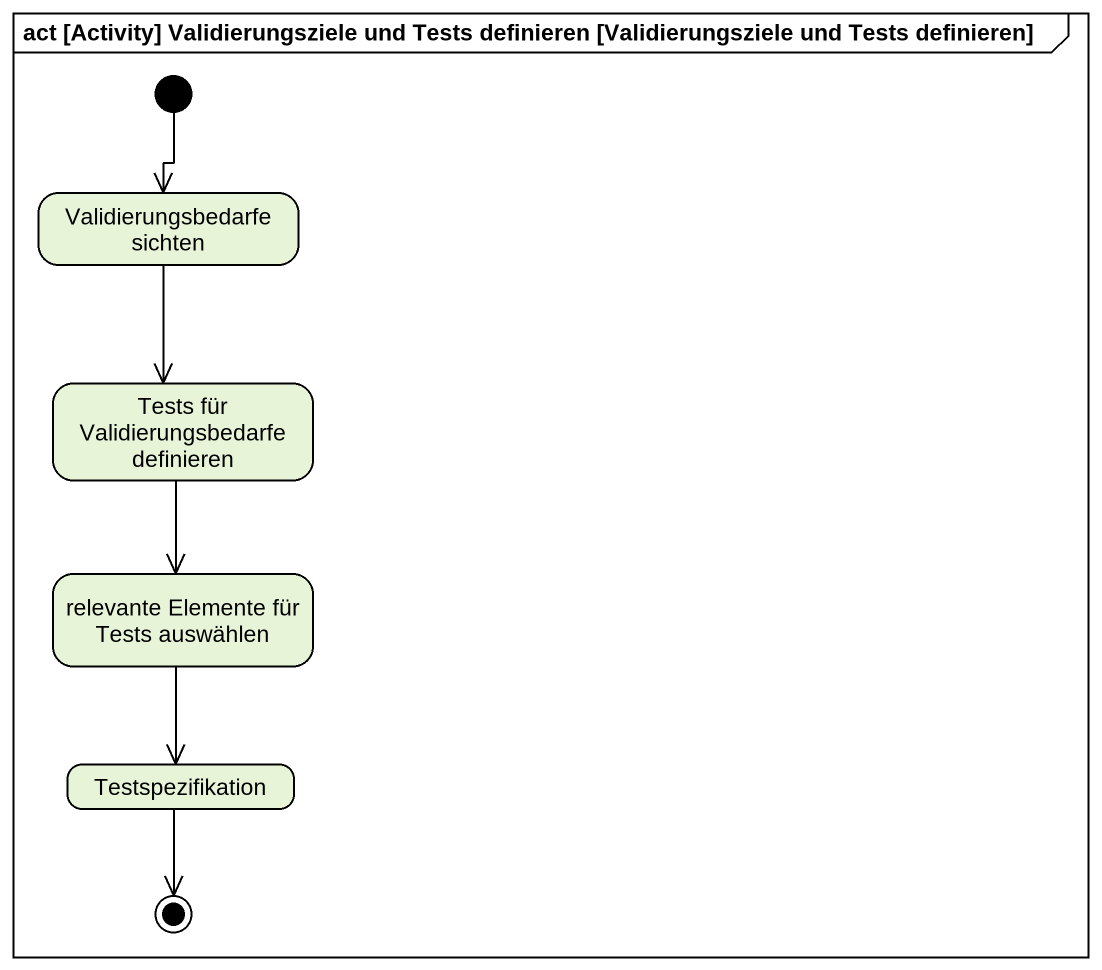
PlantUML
@startuml
mainframe act [Activity] Validierungsziele und Tests definieren [Validierungsziele und Tests definieren]
hide empty description
state "Validierungsbedarfe sichten" as Validierungsbedarfe_sichten
state "Tests für Validierungsbedarfe definieren" as Tests_für
state "relevante Elemente für Tests auswählen" as relevante_Elemente_für
state Testspezifikation
[*] --> Validierungsbedarfe_sichten
Validierungsbedarfe_sichten --> Tests_für
Tests_für --> relevante_Elemente_für
relevante_Elemente_für --> Testspezifikation
Testspezifikation --> [*]
@enduml
